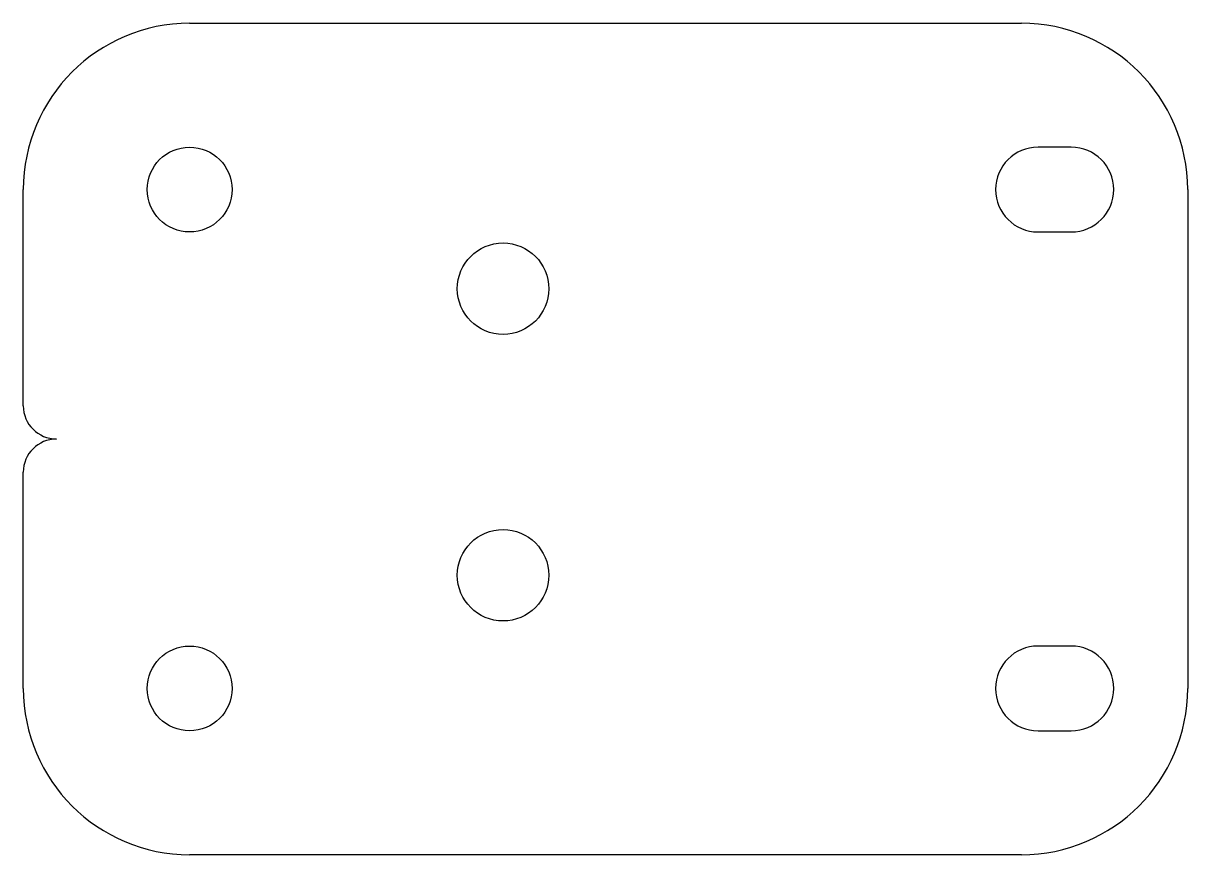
# Model space of a CAD drawing. Header units: millimetres. Extents: x -35 to 35, y -25 to 25.
import ezdxf

# ---------------------------------------------------------------- set-up
doc = ezdxf.new("R2010")
doc.units = ezdxf.units.MM

msp = doc.modelspace()

# ---------------------------------------------------------------- linework, layer by layer
at = {"color": 7, "linetype": 'Continuous', "lineweight": 25}
for p, q in [((-25, 25), (25, 25)), ((28, 17.55), (26, 17.55)), ((-35, 2), (-35, 15)), ((35, 15), (35, -15)), ((26, 12.45), (28, 12.45)), ((-35, -15), (-35, -2)), ((28, -12.45), (26, -12.45)), ((26, -17.55), (28, -17.55)), ((25, -25), (-25, -25))]:
    msp.add_line(p, q, dxfattribs=at)
for centre, radius in [((-25, 15), 2.55), ((-6.159, 9.04), 2.75), ((-6.159, -8.193), 2.75), ((-25, -15), 2.55)]:
    msp.add_circle(centre, radius, dxfattribs=at)
for centre, radius, start, end in [((-25, 15), 10, 90, 180), ((25, 15), 10, 0, 90), ((26, 15), 2.55, 90, 270), ((28, 15), 2.55, 270, 90), ((-33, 2), 2, 180, 270), ((-33, -2), 2, 90, 180), ((26, -15), 2.55, 90, 270), ((28, -15), 2.55, 270, 90), ((-25, -15), 10, 180, 270), ((25, -15), 10, 270, 0)]:
    msp.add_arc(centre, radius, start, end, dxfattribs=at)

doc.saveas('drawing.dxf')
